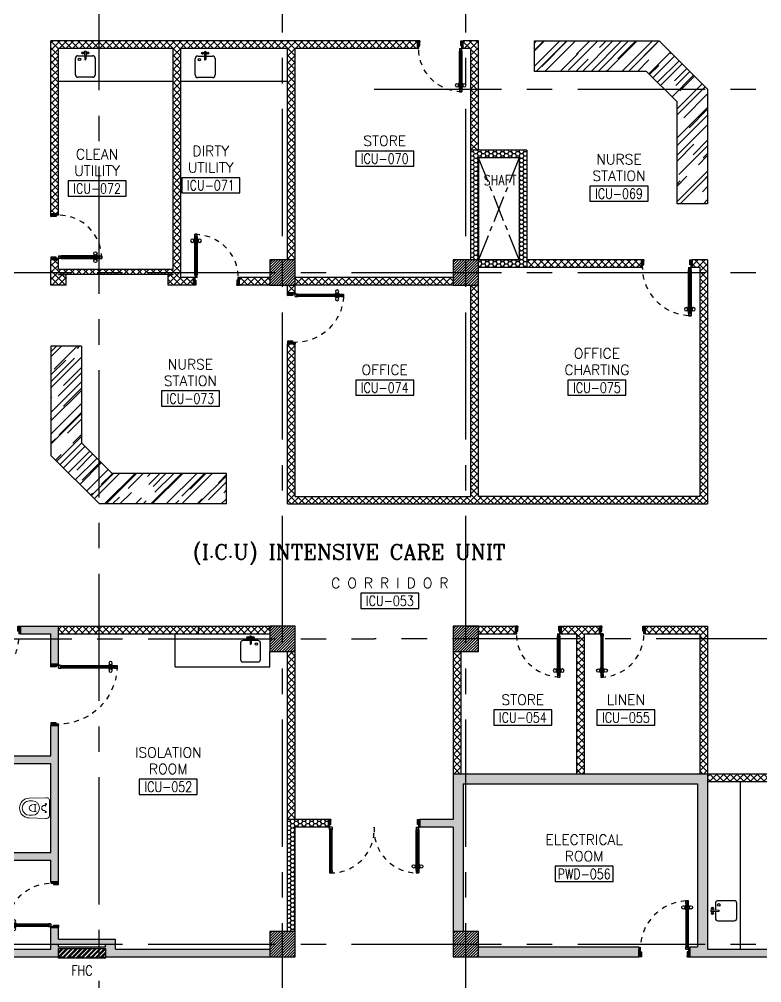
# Model space of a CAD drawing. Extents: x 276011.4 to 276105.3, y 57291.9 to 57371.4.
# Drawn here: x 276029.6 to 276044.19, y 57329.23 to 57348.16 of the extents above; entities that cross this region are included whole.
import ezdxf
from ezdxf.enums import TextEntityAlignment as Align

# ---------------------------------------------------------------- set-up
doc = ezdxf.new("R2010")
doc.units = 0
doc.header["$MEASUREMENT"] = 0
for name, pattern in [('CENTER2', [1.125, 0.75, -0.125, 0.125, -0.125]), ('CENTERX2', [4, 2.5, -0.5, 0.5, -0.5]), ('HIDDEN', [0.375, 0.25, -0.125]), ('HIDDEN2', [0.1875, 0.125, -0.0625])]:
    doc.linetypes.add(name, pattern=pattern)
doc.layers.get('0').update_dxf_attribs({"linetype": 'CONTINUOUS'})
for name, color, linetype in [('ALM', 2, 'CONTINUOUS'), ('AXES', 11, 'CENTERX2'), ('COL', 5, 'CONTINUOUS'), ('COUNTER', 7, 'CONTINUOUS'), ('DOOR', 7, 'CONTINUOUS'), ('FHC', 2, 'CONTINUOUS'), ('FIX', 3, 'CONTINUOUS'), ('HAT', 8, 'CONTINUOUS'), ('NON-MEDICAL', 5, 'CONTINUOUS'), ('RM-BOX', 4, 'CONTINUOUS'), ('RM-NAME', 2, 'CONTINUOUS'), ('RM-NO', 2, 'CONTINUOUS'), ('WALL', 2, 'CONTINUOUS'), ('WallType', 11, 'CONTINUOUS'), ('WallType2', 3, 'CONTINUOUS'), ('WIN', 3, 'CONTINUOUS')]:
    doc.layers.add(name, color=color, linetype=linetype)
doc.styles.add('ROMANC', font='romanc', dxfattribs={"height": 0.1})
doc.styles.add('ROMANS', font='ROMANS.shx', dxfattribs={"width": 0.6})
pattern_1 = [(0, (0, 0), (0.075, 0.04330127), [0.05, -0.1]), (120, (0, 0), (-0.074999999836, 0.043301270284), [0.05, -0.1]), (60, (0, 0), (1.64e-10, 0.086602540284), [-0.1, 0.05])]
pattern_2 = [(45, (0, 0), (-0.066291260736, 0.066291260736), []), (135, (0, 0), (-0.066291260736, -0.066291260736), [])]

# ---------------------------------------------------------------- blocks, each defined once
blk = doc.blocks.new('*X21')
at = {"color": 0}
for p, q in [((80579, 149522), (81047, 149990)), ((80579, 149575), (80994, 149990)), ((80579, 149628), (80941, 149990)), ((80579, 149681), (80888, 149990)), ((80579, 149734), (80835, 149990)), ((80579, 149787), (80782, 149990)), ((80579, 149840), (80729, 149990)), ((80579, 149893), (80676, 149990)), ((80579, 149946), (80623, 149990)), ((80600, 149490), (81079, 149969)), ((80653, 149490), (81079, 149916)), ((80706, 149490), (81079, 149863)), ((80759, 149490), (81079, 149810)), ((80812, 149490), (81079, 149757)), ((80865, 149490), (81079, 149704)), ((80918, 149490), (81079, 149651)), ((80971, 149490), (81079, 149598)), ((81024, 149490), (81079, 149545)), ((81077, 149490), (81079, 149492))]:
    blk.add_line(p, q, dxfattribs=at)
blk = doc.blocks.new('*X20')
at = {"color": 0}
for p, q in [((84179, 149516), (84653, 149990)), ((84179, 149569), (84600, 149990)), ((84179, 149622), (84547, 149990)), ((84179, 149675), (84494, 149990)), ((84179, 149728), (84441, 149990)), ((84179, 149781), (84388, 149990)), ((84179, 149834), (84335, 149990)), ((84179, 149887), (84282, 149990)), ((84179, 149940), (84229, 149990)), ((84206, 149490), (84679, 149963)), ((84259, 149490), (84679, 149910)), ((84312, 149490), (84679, 149857)), ((84365, 149490), (84679, 149804)), ((84418, 149490), (84679, 149751)), ((84471, 149490), (84679, 149698)), ((84524, 149490), (84679, 149645)), ((84577, 149490), (84679, 149592)), ((84630, 149490), (84679, 149539))]:
    blk.add_line(p, q, dxfattribs=at)
blk = doc.blocks.new('*X19')
at = {"color": 0}
for p, q in [((80579, 155515), (81054, 155990)), ((80579, 155568), (81001, 155990)), ((80579, 155621), (80948, 155990)), ((80579, 155674), (80895, 155990)), ((80579, 155727), (80842, 155990)), ((80579, 155780), (80789, 155990)), ((80579, 155833), (80736, 155990)), ((80579, 155886), (80683, 155990)), ((80579, 155939), (80630, 155990)), ((80607, 155490), (81079, 155962)), ((80660, 155490), (81079, 155909)), ((80713, 155490), (81079, 155856)), ((80766, 155490), (81079, 155803)), ((80819, 155490), (81079, 155750)), ((80872, 155490), (81079, 155697)), ((80925, 155490), (81079, 155644)), ((80978, 155490), (81079, 155591)), ((81031, 155490), (81079, 155538))]:
    blk.add_line(p, q, dxfattribs=at)
blk = doc.blocks.new('*X18')
at = {"color": 0}
for p, q in [((84179, 155509), (84660, 155990)), ((84179, 155562), (84607, 155990)), ((84179, 155615), (84554, 155990)), ((84179, 155668), (84501, 155990)), ((84179, 155721), (84448, 155990)), ((84179, 155774), (84395, 155990)), ((84179, 155827), (84342, 155990)), ((84179, 155880), (84289, 155990)), ((84179, 155933), (84236, 155990)), ((84179, 155986), (84183, 155990)), ((84213, 155490), (84679, 155956)), ((84266, 155490), (84679, 155903)), ((84319, 155490), (84679, 155850)), ((84372, 155490), (84679, 155796)), ((84426, 155490), (84679, 155743)), ((84479, 155490), (84679, 155690)), ((84532, 155490), (84679, 155637)), ((84585, 155490), (84679, 155584)), ((84638, 155490), (84679, 155531))]:
    blk.add_line(p, q, dxfattribs=at)
blk = doc.blocks.new('COL50')
at = {"layer": 'COL'}
blk.add_lwpolyline([(-250, 250), (-250, -250), (250, -250), (250, 250)], close=True, dxfattribs=at)
blk = doc.blocks.new('RM1')
at = {"layer": 'RM-BOX'}
blk.add_lwpolyline([(570, -200), (-570, -200), (-570, -500), (570, -500)], close=True, dxfattribs=at)
at = {"layer": 'RM-NAME', "style": 'ROMANS'}
for tag, p in [('ROOMNAME1', (0, 324)), ('ROOMNAME2', (0, 0))]:
    blk.add_attdef(tag, text='', height=200, dxfattribs=at).set_placement(p, align=Align.MIDDLE)
at = {"layer": 'RM-NO', "style": 'ROMANS', "width": 0.8}
blk.add_attdef('ROOMNO', text='', height=200, dxfattribs=at).set_placement((0, -350), align=Align.MIDDLE)
blk = doc.blocks.new('DOOR90')
at = {"layer": 'DOOR', "color": 0, "linetype": 'ByBlock'}
for p, q in [((-150, 0), (-150, -25)), ((-150, 0), (0, 0)), ((0, -50), (0, 0)), ((-1000, -25), (-1000, -75)), ((-1000, -75), (-1000, -25)), ((-950, -25), (-1000, -25)), ((-950, -75), (-1000, -75)), ((-970, -42), (-970, -58)), ((-950, -42), (-970, -42)), ((-950, -58), (-970, -58)), ((-950, -25), (-950, -42)), ((-950, -58), (-950, -75)), ((-918, -25), (-918, -18)), ((-828, -18), (-918, -18)), ((-918, -75), (-918, -82)), ((-828, -82), (-918, -82)), ((-905, -18), (-905, -9)), ((-905, -9), (-840, -9)), ((-905, -18), (-840, -18)), ((-905, -82), (-905, -91)), ((-905, -82), (-840, -82)), ((-905, -91), (-840, -91)), ((-840, -18), (-840, -9)), ((-840, -82), (-840, -91)), ((-828, -25), (-828, -18)), ((-828, -75), (-828, -82)), ((-200, -42), (-200, -25)), ((-200, -25), (-150, -25)), ((-180, -42), (-200, -42)), ((-200, -75), (-200, -58)), ((-200, -58), (-180, -58)), ((-150, -75), (-200, -75)), ((-180, -58), (-180, -42)), ((-150, -75), (-150, -25)), ((-150, -25), (-100, -25)), ((-100, -25), (-100, -50)), ((-100, -50), (0, -50)), ((-150, -900), (-150, -875)), ((-150, -875), (-100, -875)), ((0, -900), (-150, -900)), ((-150, -900), (0, -900)), ((-100, -850), (0, -850)), ((-100, -875), (-100, -850)), ((0, -850), (0, -900))]:
    blk.add_line(p, q, dxfattribs=at)
at = {"layer": 'DOOR', "color": 9, "linetype": 'ByBlock'}
for p, q in [((0, -50), (-114, 0)), ((0, -50), (-40, 0)), ((0, -50), (-100, -37)), ((0, -850), (-114, -900)), ((0, -850), (-100, -863)), ((0, -850), (-40, -900))]:
    blk.add_line(p, q, dxfattribs=at)
at = {"layer": 'DOOR', "linetype": 'ByBlock'}
for p, q in [((-200, -25), (-950, -25)), ((-200, -42), (-950, -42)), ((-200, -58), (-950, -58)), ((-950, -75), (-200, -75))]:
    blk.add_line(p, q, dxfattribs=at)
at = {"layer": 'DOOR', "color": 0, "linetype": 'ByBlock'}
for centre in [(-873, 24), (-873, -124)]:
    blk.add_circle(centre, 32.4, dxfattribs=at)
at = {"layer": 'DOOR', "color": 9, "linetype": 'ByBlock'}
for centre, radius, start, end in [((0, -50), 154, 161.1053, 166.2858), ((0, -50), 134, 158.1598, 169.28), ((0, -50), 94.4, 148.0182, 180), ((0, -50), 74.4, 137.7764, 180), ((0, -50), 114, 154.0838, 167.3774), ((0, -50), 54.4, 113.2074, 180), ((0, -50), 34.4, 90, 180), ((0, -50), 14.4, 90, 180), ((0, -850), 154, 193.7142, 198.8947), ((0, -850), 134, 190.72, 201.8402), ((0, -850), 94.4, 180, 211.9818), ((0, -850), 74.4, 180, 222.2236), ((0, -850), 54.4, 180, 246.7926), ((0, -850), 34.4, 180, 270), ((0, -850), 14.4, 180, 270)]:
    blk.add_arc(centre, radius, start, end, dxfattribs=at)
at = {"layer": 'DOOR', "linetype": 'HIDDEN', "ltscale": 0.5}
blk.add_arc((-150, -25), 850, 180, 270, dxfattribs=at)
blk = doc.blocks.new('A$C272A55A0')
at = {"layer": 'DOOR', "color": 0, "linetype": 'ByBlock'}
for p, q in [((0, 900), (0, 1050)), ((50, 1050), (0, 1050)), ((25, 950), (50, 950)), ((25, 900), (25, 950)), ((50, 950), (50, 1050)), ((1750, 950), (1750, 1050)), ((1750, 1050), (1800, 1050)), ((1775, 950), (1750, 950)), ((1775, 900), (1775, 950)), ((1800, 1050), (1800, 900)), ((0, 900), (25, 900)), ((75, 900), (25, 900)), ((25, 850), (25, 900)), ((42, 850), (25, 850)), ((58, 870), (42, 870)), ((42, 870), (42, 850)), ((58, 850), (58, 870)), ((75, 850), (58, 850)), ((75, 900), (75, 850)), ((1725, 900), (1775, 900)), ((1725, 900), (1725, 850)), ((1725, 850), (1742, 850)), ((1742, 870), (1758, 870)), ((1742, 850), (1742, 870)), ((1758, 870), (1758, 850)), ((1758, 850), (1775, 850)), ((1800, 900), (1775, 900)), ((1775, 850), (1775, 900)), ((25, 50), (42, 50)), ((25, 50), (25, 0)), ((25, 0), (75, 0)), ((75, 0), (25, 0)), ((42, 50), (42, 30)), ((42, 30), (58, 30)), ((58, 50), (75, 50)), ((58, 50), (58, 30)), ((75, 50), (75, 0)), ((1718, 160), (1709, 160)), ((1709, 95), (1709, 160)), ((1718, 95), (1709, 95)), ((1725, 173), (1718, 173)), ((1718, 173), (1718, 83)), ((1718, 95), (1718, 160)), ((1725, 83), (1718, 83)), ((1742, 50), (1725, 50)), ((1725, 50), (1725, 0)), ((1775, 0), (1725, 0)), ((1725, 0), (1775, 0)), ((1742, 50), (1742, 30)), ((1758, 30), (1742, 30)), ((1775, 50), (1758, 50)), ((1758, 50), (1758, 30)), ((1775, 173), (1782, 173)), ((1775, 83), (1782, 83)), ((1775, 50), (1775, 0)), ((1782, 173), (1782, 83)), ((1782, 160), (1791, 160)), ((1782, 95), (1782, 160)), ((1782, 95), (1791, 95)), ((1791, 95), (1791, 160))]:
    blk.add_line(p, q, dxfattribs=at)
at = {"layer": 'DOOR', "color": 9, "linetype": 'ByBlock'}
for p, q in [((50, 1050), (0, 1010)), ((50, 1050), (0, 937)), ((50, 1050), (37, 950)), ((1750, 1050), (1800, 1010)), ((1750, 1050), (1800, 937)), ((1750, 1050), (1763, 950))]:
    blk.add_line(p, q, dxfattribs=at)
at = {"layer": 'DOOR', "linetype": 'ByBlock'}
for p, q in [((25, 850), (25, 50)), ((42, 850), (42, 50)), ((58, 850), (58, 50)), ((75, 50), (75, 850)), ((1725, 50), (1725, 850)), ((1742, 850), (1742, 50)), ((1758, 850), (1758, 50)), ((1775, 850), (1775, 50))]:
    blk.add_line(p, q, dxfattribs=at)
at = {"layer": 'DOOR', "color": 0, "linetype": 'ByBlock'}
for centre in [(1676, 128), (1824, 128)]:
    blk.add_circle(centre, 32.4, dxfattribs=at)
at = {"layer": 'DOOR', "color": 9, "linetype": 'ByBlock'}
for centre, radius, start, end in [((50, 1050), 54.4, 203.2074, 270), ((50, 1050), 74.4, 227.7764, 270), ((50, 1050), 94.4, 238.0182, 270), ((50, 1050), 114, 244.0838, 257.3774), ((50, 1050), 34.4, 180, 270), ((50, 1050), 14.4, 180, 270), ((1750, 1050), 14.4, 270, 0), ((1750, 1050), 34.4, 270, 0), ((1750, 1050), 54.4, 270, 336.7926), ((1750, 1050), 74.4, 270, 312.2236), ((1750, 1050), 94.4, 270, 301.9818), ((1750, 1050), 114, 282.6226, 295.9162), ((50, 1050), 134, 248.1598, 259.28), ((50, 1050), 154, 251.1053, 256.2858), ((1750, 1050), 134, 280.72, 291.8402), ((1750, 1050), 154, 283.7142, 288.8947)]:
    blk.add_arc(centre, radius, start, end, dxfattribs=at)
at = {"layer": 'DOOR', "linetype": 'HIDDEN', "ltscale": 0.5}
for centre, start, end in [((50, 851), 268.3174, 3.2965), ((1750, 851), 176.7035, 271.6826)]:
    blk.add_arc(centre, 851, start, end, dxfattribs=at)
at = {"layer": 'WALL', "linetype": 'ByBlock'}
blk.add_line((1800, 900), (1800, 1050), dxfattribs=at)
blk = doc.blocks.new('*X83')
at = {"color": 0}
for p, q in [((80579, 155515), (81054, 155990)), ((80579, 155568), (81001, 155990)), ((80579, 155621), (80948, 155990)), ((80579, 155674), (80895, 155990)), ((80579, 155727), (80842, 155990)), ((80579, 155780), (80789, 155990)), ((80579, 155833), (80736, 155990)), ((80579, 155886), (80683, 155990)), ((80579, 155939), (80630, 155990)), ((80607, 155490), (81079, 155962)), ((80660, 155490), (81079, 155909)), ((80713, 155490), (81079, 155856)), ((80766, 155490), (81079, 155803)), ((80819, 155490), (81079, 155750)), ((80872, 155490), (81079, 155697)), ((80925, 155490), (81079, 155644)), ((80978, 155490), (81079, 155591)), ((81031, 155490), (81079, 155538))]:
    blk.add_line(p, q, dxfattribs=at)
blk = doc.blocks.new('A$C3A782592')
at = {"layer": 'COUNTER', "linetype": 'ByBlock'}
for p, q in [((0, 3100), (0, 951)), ((600, 3100), (0, 3100)), ((600, 3100), (600, 1200)), ((1200, 600), (600, 1200)), ((951, 0), (0, 951)), ((3450, 600), (1200, 600)), ((3450, 0), (3450, 600)), ((3450, 0), (951, 0))]:
    blk.add_line(p, q, dxfattribs=at)
blk = doc.blocks.new('DOOR100')
at = {"layer": 'DOOR', "color": 0, "linetype": 'ByBlock'}
for p, q in [((-82, 1205), (-91, 1205)), ((-91, 1205), (-91, 1140)), ((-82, 1140), (-91, 1140)), ((-75, 1218), (-82, 1218)), ((-82, 1128), (-82, 1218)), ((-82, 1205), (-82, 1140)), ((-25, 1300), (-75, 1300)), ((-75, 1300), (-25, 1300)), ((-75, 1250), (-75, 1300)), ((-58, 1250), (-75, 1250)), ((-42, 1270), (-58, 1270)), ((-58, 1250), (-58, 1270)), ((-42, 1250), (-42, 1270)), ((-25, 1250), (-42, 1250)), ((-25, 1250), (-25, 1300)), ((-25, 1218), (-18, 1218)), ((-18, 1128), (-18, 1218)), ((-18, 1205), (-9, 1205)), ((-18, 1205), (-18, 1140)), ((-18, 1140), (-9, 1140)), ((-9, 1205), (-9, 1140)), ((-75, 1128), (-82, 1128)), ((-25, 1128), (-18, 1128)), ((-75, 200), (-58, 200)), ((-75, 150), (-75, 200)), ((-58, 200), (-58, 180)), ((-42, 200), (-25, 200)), ((-42, 180), (-42, 200)), ((-25, 200), (-25, 150)), ((-1200, 0), (-1200, 150)), ((-1200, 150), (-1175, 150)), ((-1200, 150), (-1200, 0)), ((-1150, 0), (-1200, 0)), ((-1175, 150), (-1175, 100)), ((-1175, 100), (-1150, 100)), ((-1150, 100), (-1150, 0)), ((-75, 150), (-25, 150)), ((-58, 180), (-42, 180)), ((-50, 100), (-50, 0)), ((-25, 100), (-50, 100)), ((-50, 0), (0, 0)), ((0, 150), (-25, 150)), ((-25, 150), (-25, 100)), ((0, 150), (0, 0))]:
    blk.add_line(p, q, dxfattribs=at)
at = {"layer": 'DOOR', "linetype": 'ByBlock'}
for p, q in [((-75, 1250), (-75, 200)), ((-58, 200), (-58, 1250)), ((-42, 200), (-42, 1250)), ((-25, 200), (-25, 1250)), ((0, 0), (0, 150))]:
    blk.add_line(p, q, dxfattribs=at)
at = {"layer": 'DOOR', "color": 9, "linetype": 'ByBlock'}
for p, q in [((-1150, 0), (-1200, 114)), ((-1150, 0), (-1200, 40)), ((-1150, 0), (-1163, 100)), ((-50, 0), (0, 114)), ((-50, 0), (-37, 100)), ((-50, 0), (0, 40))]:
    blk.add_line(p, q, dxfattribs=at)
at = {"layer": 'DOOR', "color": 0, "linetype": 'ByBlock'}
for centre in [(-124, 1173), (24, 1173)]:
    blk.add_circle(centre, 32.4, dxfattribs=at)
at = {"layer": 'DOOR', "linetype": 'HIDDEN', "ltscale": 0.5}
blk.add_arc((-25, 150), 1150, 90, 180.0001, dxfattribs=at)
at = {"layer": 'DOOR', "color": 9, "linetype": 'ByBlock'}
for centre, radius, start, end in [((-1150, 0), 154, 103.7142, 108.8947), ((-1150, 0), 134, 100.72, 111.8402), ((-1150, 0), 94.4, 90, 121.9818), ((-1150, 0), 74.4, 90, 132.2236), ((-1150, 0), 54.4, 90, 156.7926), ((-1150, 0), 34.4, 90, 180), ((-1150, 0), 14.4, 90, 180), ((-50, 0), 94.4, 58.0182, 90), ((-50, 0), 74.4, 47.7764, 90), ((-50, 0), 54.4, 23.2074, 90), ((-50, 0), 34.4, 0, 90), ((-50, 0), 14.4, 0, 90), ((-50, 0), 134, 68.1598, 79.28), ((-50, 0), 114, 64.0838, 77.3774), ((-50, 0), 154, 71.1053, 76.2858)]:
    blk.add_arc(centre, radius, start, end, dxfattribs=at)
blk = doc.blocks.new('DOOR-10')
at = {"layer": 'DOOR', "color": 0, "linetype": 'ByBlock'}
for p, q in [((-83, 1005), (-92, 1005)), ((-92, 1005), (-92, 940)), ((-76, 1018), (-83, 1018)), ((-83, 928), (-83, 1018)), ((-83, 1005), (-83, 940)), ((-26, 1100), (-76, 1100)), ((-76, 1100), (-26, 1100)), ((-76, 1050), (-76, 1100)), ((-59, 1050), (-76, 1050)), ((-43, 1070), (-59, 1070)), ((-59, 1050), (-59, 1070)), ((-43, 1050), (-43, 1070)), ((-26, 1050), (-43, 1050)), ((-26, 1050), (-26, 1100)), ((-26, 1018), (-18, 1018)), ((-18, 928), (-18, 1018)), ((-18, 1005), (-9, 1005)), ((-18, 1005), (-18, 940)), ((-9, 1005), (-9, 940)), ((-83, 940), (-92, 940)), ((-76, 928), (-83, 928)), ((-26, 928), (-18, 928)), ((-18, 940), (-9, 940)), ((-76, 200), (-59, 200)), ((-76, 150), (-76, 200)), ((-59, 200), (-59, 180)), ((-43, 200), (-26, 200)), ((-43, 180), (-43, 200)), ((-26, 200), (-26, 150)), ((-1001, 0), (-1001, 150)), ((-1001, 150), (-976, 150)), ((-1001, 150), (-1001, 0)), ((-951, 0), (-1001, 0)), ((-976, 150), (-976, 100)), ((-976, 100), (-951, 100)), ((-951, 100), (-951, 0)), ((-76, 150), (-26, 150)), ((-59, 180), (-43, 180)), ((-51, 100), (-51, 0)), ((-26, 100), (-51, 100)), ((-51, 0), (-1, 0)), ((-1, 150), (-26, 150)), ((-26, 150), (-26, 100))]:
    blk.add_line(p, q, dxfattribs=at)
at = {"layer": 'DOOR', "linetype": 'ByBlock'}
for p, q in [((-76, 1050), (-76, 200)), ((-59, 200), (-59, 1050)), ((-43, 200), (-43, 1050)), ((-26, 200), (-26, 1050))]:
    blk.add_line(p, q, dxfattribs=at)
at = {"layer": 'DOOR', "color": 9, "linetype": 'ByBlock'}
for p, q in [((-951, 0), (-1001, 114)), ((-951, 0), (-1001, 40)), ((-951, 0), (-964, 100)), ((-51, 0), (-1, 114)), ((-51, 0), (-37, 100)), ((-51, 0), (-1, 40)), ((-1, 0), (-1, 150))]:
    blk.add_line(p, q, dxfattribs=at)
at = {"layer": 'DOOR', "color": 0, "linetype": 'ByBlock'}
for centre in [(-124, 973), (23, 973)]:
    blk.add_circle(centre, 32.4, dxfattribs=at)
at = {"layer": 'DOOR', "linetype": 'HIDDEN', "ltscale": 0.5}
blk.add_arc((-23, 149), 952, 93.1482, 179.9482, dxfattribs=at)
at = {"layer": 'DOOR', "color": 9, "linetype": 'ByBlock'}
for centre, radius, start, end in [((-951, 0), 154, 103.7142, 108.8947), ((-951, 0), 134, 100.72, 111.8402), ((-951, 0), 94.4, 90, 121.9818), ((-951, 0), 74.4, 90, 132.2236), ((-951, 0), 54.4, 90, 156.7926), ((-951, 0), 34.4, 90, 180), ((-951, 0), 14.4, 90, 180), ((-51, 0), 94.4, 58.0182, 90), ((-51, 0), 74.4, 47.7764, 90), ((-51, 0), 54.4, 23.2074, 90), ((-51, 0), 34.4, 0, 90), ((-51, 0), 14.4, 0, 90), ((-51, 0), 134, 68.1598, 79.28), ((-51, 0), 114, 64.0838, 77.3774), ((-51, 0), 154, 71.1053, 76.2858)]:
    blk.add_arc(centre, radius, start, end, dxfattribs=at)
blk = doc.blocks.new('WC1')
at = {"layer": 'FIX', "lineweight": 20}
for p, q in [((-210, 204), (-538, 194)), ((-727, 5), (-727, -5)), ((-674, 5), (-674, -5)), ((-534, 24), (-540, 0)), ((-540, 0), (-534, -24)), ((-475, 141), (-538, 141)), ((-395, 76), (-490, 60)), ((-339, 5), (-339, -5)), ((-538, -141), (-475, -141)), ((-490, -60), (-395, -76)), ((-538, -194), (-210, -204))]:
    blk.add_line(p, q, dxfattribs=at)
at = {"layer": 'FIX', "linetype": 'Continuous', "lineweight": 20}
blk.add_line((-420, -47), (-420, 45), dxfattribs=at)
at = {"layer": 'FIX', "lineweight": 20}
blk.add_lwpolyline([(-213, -204), (-210, -204, 0.414214), (-137, -131), (-137, 0), (-137, 131, 0.414214), (-210, 204)], format="xyb", dxfattribs=at)
at = {"layer": 'FIX', "linetype": 'HIDDEN2', "lineweight": 20, "ltscale": 0.3}
blk.add_circle((-245, 0), 49.8, dxfattribs=at)
at = {"layer": 'FIX', "linetype": 'HIDDEN', "lineweight": 20, "ltscale": 0.05}
for centre in [(-213, 78), (-213, -77)]:
    blk.add_circle(centre, 11.6, dxfattribs=at)
at = {"layer": 'FIX', "lineweight": 20}
for centre, radius, start, end in [((-538, 5), 189, 90, 180), ((-538, 5), 136, 90, 180), ((-473, -7), 68.2, 128.9242, 152.8468), ((-464, -18), 82, 108.496, 128.9242), ((-475, 5), 136, 360, 90), ((-538, -5), 189, 180, 270), ((-538, -5), 136, 180, 270), ((-473, 7), 68.2, 207.1532, 231.0758), ((-464, 18), 82, 231.0758, 251.504), ((-475, -5), 136, 270, 0)]:
    blk.add_arc(centre, radius, start, end, dxfattribs=at)
at = {"layer": 'FIX', "linetype": 'Continuous', "lineweight": 20}
for centre, start, end in [((-443, 46), 357.6662, 91.6121), ((-442, -46), 268.3879, 2.3338)]:
    blk.add_arc(centre, 22.3, start, end, dxfattribs=at)

msp = doc.modelspace()

# ---------------------------------------------------------------- hatches: boundary and pattern name
at = {"layer": 'COUNTER', "linetype": 'ByBlock'}
h = msp.add_hatch(dxfattribs=at)
h.set_pattern_fill('AR-RROOF', color=11, scale=0.32, angle=45, style=0)
h.paths.add_polyline_path([(276042.1755, 57347.7329), (276039.7255, 57347.7329), (276039.7255, 57347.1329), (276041.9255, 57347.1329), (276042.2755, 57346.7829), (276043.1255, 57346.7829)])
h.paths.add_polyline_path([(276043.1255, 57346.7829), (276042.2755, 57346.7829), (276042.5255, 57346.5329), (276042.5255, 57344.5329), (276043.1255, 57344.5329)])
h = msp.add_hatch(dxfattribs=at)
h.set_pattern_fill('AR-RROOF', color=11, scale=0.32, angle=45, style=0)
h.set_pattern_definition([(45, (275953.94628, 57180.2632), (0.271529, 0.72407734), [4.8, -0.64, 1.6, -0.32]), (45, (275954.1341, 57180.67727), (-0.5272188, 0.0746705), [0.96, -0.1056, 1.92, -0.24]), (45, (275953.86708, 57180.56866), (1.025022, 1.32822938), [2.56, -0.448, 1.28, -0.32])])
h.paths.add_polyline_path([(276030.8255, 57341.7329), (276030.2255, 57341.7329), (276030.2255, 57339.5844), (276030.302, 57339.5079), (276031.1505, 57339.5079), (276030.8255, 57339.8329)])
h.paths.add_polyline_path([(276031.1755, 57338.6344), (276031.1755, 57339.4829), (276031.1505, 57339.5079), (276030.302, 57339.5079)])
h.paths.add_polyline_path([(276033.6755, 57338.6329), (276033.6755, 57339.2329), (276031.4255, 57339.2329), (276031.1755, 57339.4829), (276031.1755, 57338.6344), (276031.177, 57338.6329)])
at = {"layer": 'FHC', "linetype": 'ByBlock', "ltscale": 0.3}
h = msp.add_hatch(dxfattribs=at)
h.set_pattern_fill('ANSI32', color=11, scale=0.175, style=0)
h.set_pattern_definition([(45, (275798.179317, 57298.65692), (-0.046403883, 0.046403883), []), (45, (275798.21025, 57298.65692), (-0.046403883, 0.046403883), [])])
h.paths.add_polyline_path([(276031.2955, 57329.7079), (276031.2955, 57329.8979), (276030.3755, 57329.8979), (276030.3755, 57329.7079)])
h.paths.add_polyline_path([(276030.1629, 57329.2868), (276030.1629, 57329.7076), (276030.4254, 57329.7076), (276030.4254, 57329.2868)], flags=9)
at = {"layer": 'WallType', "linetype": 'ByBlock', "ltscale": 0.3}
h = msp.add_hatch(dxfattribs=at)
h.set_pattern_fill('ANSI37', color=256, scale=0.75, style=0)
h.set_pattern_definition(pattern_2)
h.paths.add_polyline_path([(276033.0255, 57343.0829), (276032.7755, 57343.0829), (276032.7755, 57343.1829), (276031.1755, 57343.1829), (276031.1755, 57343.1429), (276032.6255, 57343.1429), (276032.6255, 57343.1329), (276032.5255, 57343.1329), (276032.5255, 57342.9329), (276033.0255, 57342.9329)])
h.paths.add_polyline_path([(276032.7755, 57347.5829), (276034.7755, 57347.5829), (276034.7755, 57347.7329), (276031.1755, 57347.7329), (276031.1755, 57347.5829), (276032.6255, 57347.5829), (276032.6255, 57343.2429), (276031.1755, 57343.2429), (276031.1755, 57343.1829), (276032.7755, 57343.1829)])
h.paths.add_polyline_path([(276030.5255, 57343.1329), (276030.3755, 57343.1329), (276030.3755, 57343.1429), (276031.1755, 57343.1429), (276031.1755, 57343.1829), (276030.2255, 57343.1829), (276030.2255, 57342.9329), (276030.5255, 57342.9329)])
h.paths.add_polyline_path([(276030.3755, 57343.4329), (276030.2255, 57343.4329), (276030.2255, 57343.1829), (276031.1755, 57343.1829), (276031.1755, 57343.2429), (276030.3755, 57343.2429)])
h.paths.add_polyline_path([(276030.3755, 57347.5829), (276031.1755, 57347.5829), (276031.1755, 57347.7329), (276030.2255, 57347.7329), (276030.2255, 57344.3329), (276030.3755, 57344.3329)])
h.paths.add_polyline_path([(276037.4255, 57347.7329), (276034.7755, 57347.7329), (276034.7755, 57347.5829), (276034.8755, 57347.5829), (276034.8755, 57343.4329), (276035.0255, 57343.4329), (276035.0255, 57347.5829), (276037.4255, 57347.5829)])
h.paths.add_polyline_path([(276038.6255, 57347.7329), (276038.3755, 57347.7329), (276038.3755, 57347.5829), (276038.4755, 57347.5829), (276038.4755, 57346.7829), (276038.6255, 57346.7829)])
h.paths.add_polyline_path([(276038.6255, 57346.7829), (276038.4755, 57346.7829), (276038.4755, 57345.5829), (276038.6255, 57345.5829)])
h.paths.add_polyline_path([(276038.3755, 57347.7329), (276038.3255, 57347.7329), (276038.3255, 57347.5829), (276038.3755, 57347.5829)])
h = msp.add_hatch(dxfattribs=at)
h.set_pattern_fill('ANSI37', color=256, scale=0.75, style=0)
h.set_pattern_definition(pattern_2)
h.paths.add_polyline_path([(276038.3755, 57338.7829), (276035.0255, 57338.7829), (276035.0255, 57341.7829), (276034.8755, 57341.7829), (276034.8755, 57338.6329), (276038.3755, 57338.6329)])
h.paths.add_polyline_path([(276043.1255, 57343.1829), (276042.9755, 57343.1829), (276042.9755, 57338.7829), (276038.6255, 57338.7829), (276038.6255, 57342.9329), (276038.4755, 57342.9329), (276038.4755, 57338.7829), (276038.3755, 57338.7829), (276038.3755, 57338.6329), (276043.1255, 57338.6329)])
h.paths.add_polyline_path([(276043.1255, 57343.4329), (276042.8255, 57343.4329), (276042.8255, 57343.2829), (276042.9755, 57343.2829), (276042.9755, 57343.1829), (276043.1255, 57343.1829)])
h.paths.add_polyline_path([(276041.8255, 57343.4329), (276039.5755, 57343.4329), (276039.5755, 57343.2829), (276041.8255, 57343.2829)])
h.paths.add_polyline_path([(276038.1255, 57343.0829), (276035.0255, 57343.0829), (276035.0255, 57342.9329), (276038.1255, 57342.9329)])
h.paths.add_polyline_path([(276035.0255, 57342.9329), (276034.8755, 57342.9329), (276034.8755, 57342.7829), (276035.0255, 57342.7829)])
h.paths.add_polyline_path([(276034.5255, 57343.0829), (276033.9255, 57343.0829), (276033.9255, 57342.9329), (276034.5255, 57342.9329)])
h = msp.add_hatch(dxfattribs=at)
h.set_pattern_fill('ANSI37', color=256, scale=0.75, style=0)
h.set_pattern_definition(pattern_2)
h.paths.add_polyline_path([(276033.1255, 57336.2329), (276031.1755, 57336.2329), (276031.1755, 57336.0829), (276033.1255, 57336.0829)])
h.paths.add_polyline_path([(276031.1755, 57336.2329), (276030.3755, 57336.2329), (276030.3755, 57336.0829), (276031.1755, 57336.0829)])
h.paths.add_polyline_path([(276035.0255, 57335.7329), (276034.8755, 57335.7329), (276034.8755, 57332.4329), (276035.0255, 57332.4329)])
h = msp.add_hatch(dxfattribs=at)
h.set_pattern_fill('ANSI37', color=256, scale=0.75, style=0)
h.set_pattern_definition(pattern_2)
h.paths.add_polyline_path([(276034.5255, 57336.2329), (276033.1255, 57336.2329), (276033.1255, 57336.0829), (276034.5255, 57336.0829)])
h = msp.add_hatch(dxfattribs=at)
h.set_pattern_fill('ANSI37', color=256, scale=0.75, style=0)
h.set_pattern_definition(pattern_2)
h.paths.add_polyline_path([(276040.7005, 57335.9829), (276040.5505, 57335.9829), (276040.5505, 57333.3329), (276040.7005, 57333.3329)])
h.paths.add_polyline_path([(276041.0005, 57336.2329), (276040.2505, 57336.2329), (276040.2505, 57336.0829), (276040.5505, 57336.0829), (276040.5505, 57335.9829), (276040.7005, 57335.9829), (276040.7005, 57336.0829), (276041.0005, 57336.0829)])
h.paths.add_polyline_path([(276043.1255, 57336.2329), (276041.9005, 57336.2329), (276041.9005, 57336.0829), (276042.9755, 57336.0829), (276042.9755, 57335.9829), (276043.1255, 57335.9829)])
h.paths.add_polyline_path([(276043.1255, 57335.9829), (276042.9755, 57335.9829), (276042.9755, 57333.3329), (276043.1255, 57333.3329)])
h.paths.add_polyline_path([(276038.2755, 57335.7329), (276038.1255, 57335.7329), (276038.1255, 57333.3329), (276038.2755, 57333.3329)])
h.paths.add_polyline_path([(276039.3505, 57336.2329), (276038.6255, 57336.2329), (276038.6255, 57336.0829), (276039.3505, 57336.0829)])
h = msp.add_hatch(dxfattribs=at)
h.set_pattern_fill('ANSI37', color=256, scale=0.75, style=0)
h.set_pattern_definition(pattern_2)
h.paths.add_polyline_path([(276047.0255, 57333.1829), (276047.1755, 57333.1829), (276047.1755, 57333.3329), (276046.5788, 57333.3329), (276046.5788, 57333.1829), (276046.8755, 57333.1829), (276046.8755, 57329.9829), (276047.0255, 57329.9829)])
h.paths.add_polyline_path([(276045.5755, 57333.3329), (276043.1255, 57333.3329), (276043.1255, 57333.1829), (276045.5755, 57333.1829)])
h.paths.add_polyline_path([(276052.5755, 57333.3329), (276048.7255, 57333.3329), (276048.7255, 57334.6829), (276048.5755, 57334.6829), (276048.5755, 57333.3329), (276048.1755, 57333.3329), (276048.1755, 57333.1829), (276052.5755, 57333.1829)])
at = {"layer": 'WallType2', "linetype": 'ByBlock', "ltscale": 0.3}
h = msp.add_hatch(dxfattribs=at)
h.set_pattern_fill('HONEY', color=256, scale=0.4, style=0)
h.set_pattern_definition(pattern_1)
h.paths.add_polyline_path([(276039.5755, 57345.5829), (276038.4755, 57345.5829), (276038.4755, 57343.4329), (276038.6255, 57343.4329), (276038.6255, 57345.4329), (276039.4255, 57345.4329), (276039.4255, 57343.4329), (276038.6255, 57343.4329), (276038.6255, 57343.2829), (276039.5755, 57343.2829)])
h = msp.add_hatch(dxfattribs=at)
h.set_pattern_fill('HONEY', color=256, scale=0.4, style=0)
h.set_pattern_definition(pattern_1)
h.paths.add_polyline_path([(276030.3755, 57334.2829), (276030.2255, 57334.2829), (276030.2255, 57333.6829), (276027.8255, 57333.6829), (276027.8255, 57335.7329), (276027.6755, 57335.7329), (276027.6755, 57333.1079), (276027.8255, 57333.1079), (276027.8255, 57333.5329), (276030.2255, 57333.5329), (276030.2255, 57331.7829), (276027.8255, 57331.7829), (276027.8255, 57332.2079), (276027.6755, 57332.2079), (276027.6755, 57330.2329), (276027.8255, 57330.2329), (276027.8255, 57331.6329), (276030.2255, 57331.6329), (276030.2255, 57331.2079), (276030.3755, 57331.2079)])
h.paths.add_polyline_path([(276030.3755, 57335.9829), (276030.2255, 57335.9829), (276030.2255, 57335.4829), (276030.3755, 57335.4829)])
h.paths.add_polyline_path([(276030.3755, 57336.2329), (276029.6255, 57336.2329), (276029.6255, 57336.0829), (276030.2255, 57336.0829), (276030.2255, 57335.9829), (276030.3755, 57335.9829)])
h.paths.add_polyline_path([(276028.4255, 57336.2329), (276027.8255, 57336.2329), (276027.8255, 57336.0829), (276028.4255, 57336.0829)])
h.paths.add_polyline_path([(276030.3755, 57329.8979), (276031.1755, 57329.8979), (276031.1755, 57329.9329), (276030.3755, 57329.9329), (276030.3755, 57329.9829), (276030.2255, 57329.9829), (276030.2255, 57329.8829), (276027.8255, 57329.8829), (276027.8255, 57329.7329), (276030.3755, 57329.7329)])
h.paths.add_polyline_path([(276030.3755, 57330.3079), (276030.2255, 57330.3079), (276030.2255, 57329.9829), (276031.1755, 57329.9829), (276031.1755, 57330.0829), (276030.3755, 57330.0829)])
h.paths.add_polyline_path([(276031.4955, 57330.0829), (276031.1755, 57330.0829), (276031.1755, 57329.9829), (276031.2955, 57329.9829), (276031.4955, 57329.9829)])
h.paths.add_polyline_path([(276034.5255, 57329.8829), (276031.4955, 57329.8829), (276031.4955, 57329.9829), (276031.2955, 57329.9829), (276031.2955, 57329.9329), (276031.1755, 57329.9329), (276031.1755, 57329.8979), (276031.2955, 57329.8979), (276031.2955, 57329.7329), (276034.5255, 57329.7329)])
h = msp.add_hatch(dxfattribs=at)
h.set_pattern_fill('HONEY', color=256, scale=0.4, style=0)
h.set_pattern_definition(pattern_1)
h.paths.add_polyline_path([(276038.3255, 57333.1329), (276038.3755, 57333.1329), (276038.3755, 57333.3329), (276038.1255, 57333.3329), (276038.1255, 57332.4329), (276037.4755, 57332.4329), (276037.4755, 57332.2829), (276038.1255, 57332.2829), (276038.1255, 57330.2329), (276038.3255, 57330.2329)])
h.paths.add_polyline_path([(276043.1255, 57333.3329), (276040.5505, 57333.3329), (276038.3755, 57333.3329), (276038.3755, 57333.1329), (276042.9255, 57333.1329), (276042.9255, 57329.9829), (276043.1255, 57329.9829)])
h.paths.add_polyline_path([(276045.3255, 57329.8829), (276043.1255, 57329.8829), (276043.1255, 57329.9829), (276042.9255, 57329.9829), (276042.9255, 57329.9329), (276042.7755, 57329.9329), (276042.7755, 57329.7329), (276045.3255, 57329.7329)])
h.paths.add_polyline_path([(276041.7755, 57329.9329), (276038.6255, 57329.9329), (276038.6255, 57329.7329), (276041.7755, 57329.7329)])
h = msp.add_hatch(dxfattribs=at)
h.set_pattern_fill('HONEY', color=256, scale=0.4, style=0)
h.set_pattern_definition(pattern_1)
h.paths.add_polyline_path([(276035.6755, 57332.4329), (276034.8755, 57332.4329), (276034.8755, 57330.2329), (276035.0255, 57330.2329), (276035.0255, 57332.2829), (276035.6755, 57332.2829)])

# ---------------------------------------------------------------- linework, layer by layer
at = {"layer": 'ALM', "linetype": 'ByBlock'}
msp.add_line((276034.5255, 57329.7329), (276034.7755, 57329.7329), dxfattribs=at)
msp.add_line((276034.5255, 57329.7329), (276034.7755, 57329.7329), dxfattribs=at)
at = {"layer": 'AXES'}
for p, q in [((276034.7755, 57291.8986), (276034.7755, 57370.7113)), ((276034.7755, 57291.8986), (276034.7755, 57370.7113)), ((276038.3755, 57291.8986), (276038.3755, 57370.7113)), ((276038.3755, 57291.8986), (276038.3755, 57370.7113)), ((276031.1755, 57298.7629), (276031.1755, 57357.5829)), ((276036.5755, 57346.7829), (276052.7922, 57346.7829)), ((276012.1331, 57343.1829), (276036.5755, 57343.1829)), ((276036.5755, 57343.1829), (276052.7955, 57343.1829)), ((276012.1331, 57335.9829), (276036.5755, 57335.9829)), ((276104.6155, 57335.9829), (276036.5755, 57335.9829)), ((276012.1331, 57329.9829), (276036.5755, 57329.9829)), ((276036.5755, 57329.9829), (276052.7755, 57329.9829))]:
    msp.add_line(p, q, dxfattribs=at)
at = {"layer": 'COUNTER', "linetype": 'ByBlock'}
msp.add_lwpolyline([(276042.5255, 57344.5329), (276042.5255, 57346.5329), (276041.9255, 57347.1329), (276039.7255, 57347.1329), (276039.7255, 57347.7329), (276042.1755, 57347.7329), (276043.1255, 57346.7829), (276043.1255, 57344.5329)], close=True, dxfattribs=at)
at = {"layer": 'FHC', "linetype": 'ByBlock', "ltscale": 0.3}
msp.add_lwpolyline([(276030.3755, 57329.8979), (276031.2955, 57329.8979), (276031.2955, 57329.7079), (276030.3755, 57329.7079)], close=True, dxfattribs=at)
at = {"layer": 'NON-MEDICAL'}
for p, q in [((276030.7549, 57347.4402), (276030.8914, 57347.4402)), ((276030.8854, 57347.5284), (276030.9174, 57347.5284)), ((276030.8854, 57347.5284), (276030.8914, 57347.3732)), ((276030.9174, 57347.5284), (276030.9114, 57347.3732)), ((276030.9114, 57347.4402), (276031.0478, 57347.4402)), ((276033.1092, 57347.4338), (276033.2457, 57347.4338)), ((276033.2397, 57347.522), (276033.2457, 57347.3667)), ((276033.2397, 57347.522), (276033.2717, 57347.522)), ((276033.2717, 57347.522), (276033.2657, 57347.3667)), ((276033.2657, 57347.4338), (276033.4021, 57347.4338)), ((276030.7051, 57347.0693), (276030.7051, 57347.3903)), ((276031.0977, 57347.3903), (276031.0977, 57347.0693)), ((276033.0594, 57347.0628), (276033.0594, 57347.3839)), ((276033.452, 57347.3839), (276033.452, 57347.0628)), ((276032.6255, 57346.9329), (276030.3755, 57346.9329)), ((276031.0478, 57347.0194), (276030.7549, 57347.0194)), ((276034.8755, 57346.9329), (276032.7755, 57346.9329)), ((276033.4021, 57347.013), (276033.1092, 57347.013)), ((276032.6691, 57335.4329), (276032.6691, 57336.0829)), ((276033.9501, 57335.9006), (276033.9501, 57335.5796)), ((276034.1365, 57335.9505), (276034, 57335.9505)), ((276034.1625, 57336.0387), (276034.1304, 57336.0387)), ((276034.1304, 57336.0387), (276034.1365, 57335.8834)), ((276034.1625, 57336.0387), (276034.1564, 57335.8834)), ((276034.2929, 57335.9505), (276034.1564, 57335.9505)), ((276034.3428, 57335.5796), (276034.3428, 57335.9006)), ((276034.523, 57335.4329), (276034.523, 57335.7329)), ((276034, 57335.5297), (276034.2929, 57335.5297)), ((276032.6691, 57335.4329), (276034.523, 57335.4329)), ((276043.7659, 57333.1829), (276043.7659, 57329.8829)), ((276043.2786, 57330.786), (276043.2786, 57330.6495)), ((276043.6495, 57330.8359), (276043.3284, 57330.8359)), ((276043.6994, 57330.4931), (276043.6994, 57330.786)), ((276043.1904, 57330.6556), (276043.3456, 57330.6495)), ((276043.1904, 57330.6556), (276043.1904, 57330.6235)), ((276043.1904, 57330.6235), (276043.3456, 57330.6296)), ((276043.2786, 57330.6296), (276043.2786, 57330.4931)), ((276043.3284, 57330.4432), (276043.6495, 57330.4432))]:
    msp.add_line(p, q, dxfattribs=at)
for centre, radius in [((276030.8516, 57347.4973), 0.0217), ((276030.8516, 57347.4973), 0.014), ((276030.9511, 57347.4973), 0.0217), ((276030.9511, 57347.4973), 0.014), ((276033.2059, 57347.4909), 0.0217), ((276033.2059, 57347.4909), 0.014), ((276033.3054, 57347.4909), 0.0217), ((276033.3054, 57347.4909), 0.014), ((276030.7869, 57347.3708), 0.0255), ((276033.1412, 57347.3644), 0.0255), ((276034.0967, 57336.0076), 0.0217), ((276034.0967, 57336.0076), 0.014), ((276034.1962, 57336.0076), 0.0217), ((276034.1962, 57336.0076), 0.014), ((276034.2609, 57335.8811), 0.0255), ((276043.348, 57330.754), 0.0255), ((276043.2214, 57330.6893), 0.0217), ((276043.2214, 57330.5898), 0.0217), ((276043.2214, 57330.6893), 0.014), ((276043.2214, 57330.5898), 0.014)]:
    msp.add_circle(centre, radius, dxfattribs=at)
for centre, radius, start, end in [((276030.7549, 57347.3903), 0.0499, 90, 180), ((276031.0478, 57347.3903), 0.0499, 0, 90), ((276033.1092, 57347.3839), 0.0499, 90, 180), ((276033.4021, 57347.3839), 0.0499, 0, 90), ((276030.9014, 57347.3732), 0.00997, 180, 0), ((276033.2557, 57347.3667), 0.00997, 180, 0), ((276030.7549, 57347.0693), 0.0499, 180, 270), ((276031.0478, 57347.0693), 0.0499, 270, 0), ((276033.1092, 57347.0628), 0.0499, 180, 270), ((276033.4021, 57347.0628), 0.0499, 270, 0), ((276034, 57335.9006), 0.0499, 90, 180), ((276034.1465, 57335.8834), 0.00997, 180, 0), ((276034.2929, 57335.9006), 0.0499, 0, 90), ((276034, 57335.5796), 0.0499, 180, 270), ((276034.2929, 57335.5796), 0.0499, 270, 0), ((276043.3284, 57330.786), 0.0499, 90, 180), ((276043.6495, 57330.786), 0.0499, 0, 90), ((276043.3456, 57330.6396), 0.00997, 270, 90), ((276043.3284, 57330.4931), 0.0499, 180, 270), ((276043.6495, 57330.4931), 0.0499, 270, 0)]:
    msp.add_arc(centre, radius, start, end, dxfattribs=at)
at = {"layer": 'WALL'}
for p, q in [((276030.2255, 57344.3329), (276030.2255, 57347.7329)), ((276038.6255, 57345.5829), (276038.6255, 57347.7329)), ((276030.3755, 57344.3329), (276030.3755, 57347.5829)), ((276032.6255, 57343.2429), (276032.6255, 57347.5829)), ((276032.7755, 57343.0829), (276032.7755, 57347.5829)), ((276034.8755, 57343.4329), (276034.8755, 57347.5829)), ((276034.8755, 57343.4329), (276034.8755, 57347.5829)), ((276035.0255, 57342.7829), (276035.0255, 57347.5829)), ((276035.0255, 57342.7829), (276035.0255, 57347.5829)), ((276038.4755, 57343.4329), (276038.4755, 57347.5829)), ((276038.4755, 57343.4329), (276038.4755, 57346.2486)), ((276039.5755, 57345.5829), (276038.4755, 57345.5829)), ((276039.5755, 57345.5829), (276039.5755, 57343.2829)), ((276038.6255, 57338.7829), (276038.6255, 57345.4329)), ((276039.4255, 57345.4329), (276038.6255, 57345.4329)), ((276038.6255, 57345.4329), (276038.6255, 57343.4329)), ((276039.4255, 57345.4329), (276039.4255, 57343.4329)), ((276030.2255, 57342.9329), (276030.2255, 57343.4329)), ((276030.3755, 57343.2429), (276030.3755, 57343.4329)), ((276038.6255, 57343.4329), (276039.4255, 57343.4329)), ((276043.1255, 57343.4329), (276043.1255, 57338.6329)), ((276042.9755, 57343.2829), (276042.9755, 57338.7829)), ((276030.5255, 57342.9329), (276030.5255, 57343.1329)), ((276032.5255, 57342.9329), (276032.5255, 57343.1329)), ((276033.0255, 57342.9329), (276033.0255, 57343.0829)), ((276033.9255, 57342.9329), (276033.9255, 57343.0829)), ((276034.8755, 57342.7829), (276034.8755, 57342.9329)), ((276034.8755, 57342.7829), (276034.8755, 57342.9329)), ((276038.4755, 57338.7829), (276038.4755, 57342.9329)), ((276034.8755, 57338.6329), (276034.8755, 57341.7829)), ((276035.0255, 57338.7829), (276035.0255, 57341.7829)), ((276035.0255, 57338.7829), (276038.4755, 57338.7829)), ((276042.9755, 57338.7829), (276038.6255, 57338.7829)), ((276034.8755, 57338.6329), (276043.1255, 57338.6329)), ((276030.2255, 57335.4829), (276030.2255, 57336.0829)), ((276030.3755, 57335.4829), (276030.3755, 57336.2329)), ((276030.2255, 57333.6829), (276030.2255, 57334.2829)), ((276030.3755, 57331.2079), (276030.3755, 57334.2829)), ((276030.2255, 57331.7829), (276030.2255, 57333.5329)), ((276030.2255, 57331.2079), (276030.2255, 57331.6329)), ((276030.2255, 57329.8829), (276030.2255, 57330.3079)), ((276030.3755, 57330.0829), (276030.3755, 57330.3079)), ((276031.4955, 57329.8829), (276031.4955, 57330.0829)), ((276030.3755, 57329.9329), (276030.3755, 57329.9829)), ((276031.2955, 57329.9329), (276031.2955, 57329.9829)), ((276041.7755, 57329.9329), (276041.7755, 57329.7329)), ((276042.7755, 57329.9329), (276042.7755, 57329.7329))]:
    msp.add_line(p, q, dxfattribs=at)
at = {"layer": 'WALL', "linetype": 'ByBlock'}
for p, q in [((276037.4255, 57347.7329), (276030.2255, 57347.7329)), ((276037.4255, 57347.5829), (276037.4255, 57347.7329)), ((276037.4255, 57347.5829), (276037.4255, 57347.7329)), ((276038.6255, 57347.7329), (276038.3255, 57347.7329)), ((276038.3255, 57347.5829), (276038.3255, 57347.7329)), ((276038.6255, 57347.7329), (276038.3255, 57347.7329)), ((276038.3255, 57347.5829), (276038.3255, 57347.7329)), ((276032.6255, 57347.5829), (276030.3755, 57347.5829)), ((276034.8755, 57347.5829), (276032.7755, 57347.5829)), ((276037.4255, 57347.5829), (276035.0255, 57347.5829)), ((276037.4255, 57347.5829), (276036.5755, 57347.5829)), ((276038.4755, 57347.5829), (276038.3255, 57347.5829)), ((276038.4755, 57347.5829), (276038.3255, 57347.5829)), ((276030.3755, 57344.3329), (276030.2255, 57344.3329)), ((276030.3755, 57343.4329), (276030.2255, 57343.4329)), ((276039.4255, 57343.4329), (276038.6255, 57343.4329)), ((276041.8255, 57343.4329), (276039.5755, 57343.4329)), ((276041.8255, 57343.2829), (276041.8255, 57343.4329)), ((276042.8255, 57343.2829), (276042.8255, 57343.4329)), ((276043.1255, 57343.4329), (276042.8255, 57343.4329)), ((276032.6255, 57343.2429), (276030.3755, 57343.2429)), ((276041.8255, 57343.2829), (276038.6255, 57343.2829)), ((276042.9755, 57343.2829), (276042.8255, 57343.2829)), ((276032.6255, 57343.1429), (276030.3755, 57343.1429)), ((276030.3755, 57343.1329), (276030.3755, 57343.1429)), ((276030.5255, 57343.1329), (276030.3755, 57343.1329)), ((276032.6255, 57343.1329), (276032.5255, 57343.1329)), ((276032.6255, 57343.1329), (276032.6255, 57343.1429)), ((276033.0255, 57343.0829), (276032.7755, 57343.0829)), ((276034.5255, 57343.0829), (276033.9255, 57343.0829)), ((276034.5255, 57343.0829), (276033.9755, 57343.0829)), ((276038.1255, 57343.0829), (276035.0255, 57343.0829)), ((276030.5255, 57342.9329), (276030.2255, 57342.9329)), ((276033.0255, 57342.9329), (276032.5255, 57342.9329)), ((276034.5255, 57342.9329), (276033.9255, 57342.9329)), ((276034.5255, 57342.9329), (276033.9755, 57342.9329)), ((276038.1255, 57342.9329), (276035.0255, 57342.9329)), ((276035.0255, 57342.7829), (276034.8755, 57342.7829)), ((276035.0255, 57342.7829), (276034.8755, 57342.7829)), ((276035.0255, 57341.7829), (276034.8755, 57341.7829)), ((276035.0255, 57341.7829), (276034.8755, 57341.7829)), ((276029.6255, 57336.0829), (276029.6255, 57336.2329)), ((276029.6255, 57336.2329), (276033.1255, 57336.2329)), ((276029.6255, 57336.0829), (276030.2255, 57336.0829)), ((276030.3755, 57336.0829), (276033.1255, 57336.0829)), ((276033.1255, 57336.0829), (276033.1255, 57336.2329)), ((276038.3755, 57336.2329), (276039.3505, 57336.2329)), ((276038.6255, 57336.0829), (276039.3505, 57336.0829)), ((276039.3505, 57336.2329), (276039.3505, 57336.0829)), ((276040.2505, 57336.2329), (276040.2505, 57336.0829)), ((276040.2505, 57336.2329), (276041.0005, 57336.2329)), ((276040.2505, 57336.0829), (276040.5505, 57336.0829)), ((276040.5505, 57336.0829), (276040.5505, 57333.3329)), ((276040.7005, 57336.0829), (276040.7005, 57333.3329)), ((276040.7005, 57336.0829), (276041.0005, 57336.0829)), ((276041.0005, 57336.2329), (276041.0005, 57336.0829)), ((276041.9005, 57336.2329), (276041.9005, 57336.0829)), ((276041.9005, 57336.2329), (276043.1255, 57336.2329)), ((276041.9005, 57336.0829), (276042.9755, 57336.0829)), ((276042.9755, 57336.0829), (276042.9755, 57333.3329)), ((276043.1255, 57336.2329), (276043.1255, 57333.3329)), ((276034.8755, 57330.2329), (276034.8755, 57335.7329)), ((276035.0255, 57332.4329), (276035.0255, 57335.7329)), ((276038.1255, 57335.7518), (276038.1255, 57332.4329)), ((276038.2755, 57335.7329), (276038.2755, 57333.3329)), ((276030.2255, 57335.4829), (276030.3755, 57335.4829)), ((276030.2255, 57334.2829), (276030.3755, 57334.2829)), ((276027.8255, 57333.6829), (276030.2255, 57333.6829)), ((276027.8255, 57333.5329), (276030.2255, 57333.5329)), ((276038.1255, 57333.3329), (276040.5505, 57333.3329)), ((276040.5505, 57333.3329), (276043.1255, 57333.3329)), ((276043.1255, 57333.3329), (276045.5788, 57333.3329)), ((276043.1255, 57333.3329), (276043.1255, 57329.8829)), ((276038.3255, 57333.1329), (276042.9255, 57333.1329)), ((276038.3255, 57333.1329), (276038.3255, 57330.2329)), ((276042.9255, 57333.1329), (276042.9255, 57329.9329)), ((276043.1255, 57333.1829), (276045.5788, 57333.1829)), ((276035.6755, 57332.4329), (276034.8755, 57332.4329)), ((276035.0255, 57330.2329), (276035.0255, 57332.2829)), ((276035.6755, 57332.2829), (276035.0255, 57332.2829)), ((276035.6755, 57332.4329), (276035.6755, 57332.2829)), ((276035.6755, 57332.4329), (276035.6755, 57332.2829)), ((276038.1255, 57332.4329), (276037.4755, 57332.4329)), ((276037.4755, 57332.4329), (276037.4755, 57332.2829)), ((276037.4755, 57332.4329), (276037.4755, 57332.2829)), ((276038.1255, 57332.2829), (276037.4755, 57332.2829)), ((276038.1255, 57332.2829), (276038.1255, 57330.2329)), ((276027.8255, 57331.7829), (276030.2255, 57331.7829)), ((276027.8255, 57331.6329), (276030.2255, 57331.6329)), ((276030.2255, 57331.2079), (276030.3755, 57331.2079)), ((276030.2255, 57330.3079), (276030.3755, 57330.3079)), ((276030.3755, 57330.0829), (276031.4955, 57330.0829)), ((276027.8255, 57329.8829), (276030.2255, 57329.8829)), ((276030.3755, 57329.9829), (276031.2955, 57329.9829)), ((276030.3755, 57329.9329), (276031.2955, 57329.9329)), ((276030.3755, 57329.7329), (276030.3755, 57329.8979)), ((276031.2955, 57329.8979), (276031.2955, 57329.7329)), ((276031.4955, 57329.8829), (276034.5255, 57329.8829)), ((276038.6255, 57329.9329), (276041.7755, 57329.9329)), ((276042.7755, 57329.9329), (276042.9255, 57329.9329)), ((276043.1255, 57329.8829), (276045.3255, 57329.8829)), ((276027.8255, 57329.7329), (276030.3755, 57329.7329)), ((276031.2955, 57329.7329), (276034.5255, 57329.7329)), ((276038.6255, 57329.7329), (276041.7755, 57329.7329)), ((276042.7755, 57329.7329), (276045.3255, 57329.7329))]:
    msp.add_line(p, q, dxfattribs=at)
at = {"layer": 'WALL', "color": 0, "linetype": 'CENTER2', "ltscale": 0.7}
for p, q in [((276039.4255, 57343.4329), (276038.6255, 57345.4329)), ((276039.4255, 57345.4329), (276038.6255, 57343.4329))]:
    msp.add_line(p, q, dxfattribs=at)
at = {"layer": 'WALL', "color": 6, "linetype": 'ByBlock'}
msp.add_line((276030.3755, 57329.8979), (276031.2955, 57329.8979), dxfattribs=at)
at = {"layer": 'WALL', "color": 250, "linetype": 'HIDDEN', "ltscale": 0.25}
msp.add_line((276030.3755, 57329.7329), (276031.2955, 57329.7329), dxfattribs=at)
at = {"layer": 'WALL', "linetype": 'ByBlock', "ltscale": 0.3}
for points in [[(276034.5255, 57342.9329), (276035.0255, 57342.9329), (276035.0255, 57343.4329), (276034.5255, 57343.4329)], [(276038.1255, 57342.9329), (276038.6255, 57342.9329), (276038.6255, 57343.4329), (276038.1255, 57343.4329)], [(276035.0255, 57336.2329), (276034.5255, 57336.2329), (276034.5255, 57335.7329), (276035.0255, 57335.7329)], [(276038.6255, 57336.2329), (276038.1255, 57336.2329), (276038.1255, 57335.7329), (276038.6255, 57335.7329)], [(276034.5255, 57329.7329), (276035.0255, 57329.7329), (276035.0255, 57330.2329), (276034.5255, 57330.2329)], [(276038.1255, 57329.7329), (276038.6255, 57329.7329), (276038.6255, 57330.2329), (276038.1255, 57330.2329)]]:
    msp.add_lwpolyline(points, close=True, dxfattribs=at)
at = {"layer": 'WIN', "linetype": 'ByBlock'}
for p, q in [((276033.1255, 57336.2329), (276034.5255, 57336.2329)), ((276033.1255, 57336.0829), (276034.5255, 57336.0829))]:
    msp.add_line(p, q, dxfattribs=at)

# ---------------------------------------------------------------- block references
at = {"layer": 'COL', "xscale": 0.001, "yscale": 0.001, "zscale": 0.001}
for p in [(276034.7755, 57343.1829), (276034.7755, 57343.1829), (276038.3755, 57343.1829), (276034.7755, 57335.9829), (276038.3755, 57335.9829), (276034.7755, 57329.9829), (276038.3755, 57329.9829)]:
    msp.add_blockref('COL50', p, dxfattribs=at)
at = {"layer": 'COUNTER', "linetype": 'ByBlock', "xscale": 0.001, "yscale": 0.001, "zscale": 0.001}
msp.add_blockref('A$C3A782592', (276030.2255, 57338.6329), dxfattribs=at)
at = {"layer": 'DOOR', "color": 0, "linetype": 'ByBlock', "yscale": 0.001, "zscale": 0.001}
for name, p, xscale, rotation in [('DOOR90', (276038.3255, 57347.7329), -0.001, 270), ('DOOR90', (276030.2255, 57343.4329), 0.001, 180), ('DOOR90', (276033.0255, 57342.9329), -0.001, 90), ('DOOR100', (276028.4255, 57336.2329), 0.001, 180), ('DOOR90', (276040.2505, 57336.2329), -0.001, 270), ('DOOR90', (276041.0005, 57336.2329), 0.001, 90), ('DOOR100', (276030.2255, 57335.4829), -0.001, 270), ('DOOR90', (276030.3755, 57330.3079), -0.001, 180)]:
    msp.add_blockref(name, p, dxfattribs=dict(at, xscale=xscale, rotation=rotation))
at = {"layer": 'DOOR', "color": 0, "linetype": 'ByBlock', "ltscale": 0.3, "xscale": -0.001, "yscale": 0.001, "zscale": 0.001}
for p, rotation in [((276042.8262, 57343.4329), 180), ((276034.8755, 57342.7836), 270)]:
    msp.add_blockref('DOOR-10', p, dxfattribs=dict(at, rotation=rotation))
at = {"layer": 'DOOR', "color": 0, "linetype": 'ByBlock', "xscale": 0.001, "yscale": 0.001, "zscale": 0.001}
for name, p in [('A$C272A55A0', (276035.6755, 57331.3826)), ('DOOR-10', (276042.7762, 57329.7329))]:
    msp.add_blockref(name, p, dxfattribs=at)
at = {"layer": 'FIX', "xscale": -0.001, "yscale": 0.001, "zscale": 0.001, "rotation": 180}
msp.add_blockref('WC1', (276030.3377, 57332.6579), dxfattribs=at)
at = {"layer": 'HAT', "xscale": 0.001, "yscale": 0.001, "zscale": 0.001}
for name, p in [('*X19', (275953.9463, 57187.4432)), ('*X83', (275953.9463, 57187.4432)), ('*X18', (275953.9463, 57187.4432)), ('*X19', (275953.9463, 57180.2432)), ('*X18', (275953.9463, 57180.2432)), ('*X21', (275953.9463, 57180.2432)), ('*X20', (275953.9463, 57180.2432))]:
    msp.add_blockref(name, p, dxfattribs=at)
at = {"layer": 'RM-NAME', "xscale": 0.001, "yscale": 0.001, "zscale": 0.001}
for p, values in [((276036.7826, 57345.7689), {'ROOMNO': 'ICU-070', 'ROOMNAME2': 'STORE'}), ((276031.1322, 57345.1815), {'ROOMNO': 'ICU-072', 'ROOMNAME2': 'UTILITY', 'ROOMNAME1': 'CLEAN'}), ((276033.3663, 57345.2453), {'ROOMNO': 'ICU-071', 'ROOMNAME2': 'UTILITY', 'ROOMNAME1': 'DIRTY'}), ((276041.3856, 57345.0814), {'ROOMNO': 'ICU-069', 'ROOMNAME2': 'STATION', 'ROOMNAME1': 'NURSE'}), ((276040.9515, 57341.2683), {'ROOMNO': 'ICU-075', 'ROOMNAME2': 'CHARTING', 'ROOMNAME1': 'OFFICE'}), ((276032.9663, 57341.0538), {'ROOMNO': 'ICU-073', 'ROOMNAME2': 'STATION', 'ROOMNAME1': 'NURSE'}), ((276036.7826, 57341.2683), {'ROOMNO': 'ICU-074', 'ROOMNAME2': 'OFFICE'}), ((276036.8834, 57337.0795), {'ROOMNO': 'ICU-053', 'ROOMNAME2': 'C O R R I D O R'}), ((276039.4961, 57334.7861), {'ROOMNO': 'ICU-054', 'ROOMNAME2': 'STORE'}), ((276041.5212, 57334.7861), {'ROOMNO': 'ICU-055', 'ROOMNAME2': 'LINEN'}), ((276032.5316, 57333.4264), {'ROOMNO': 'ICU-052', 'ROOMNAME2': 'ROOM', 'ROOMNAME1': 'ISOLATION'}), ((276040.7017, 57331.7131), {'ROOMNO': 'PWD-056', 'ROOMNAME2': 'ROOM', 'ROOMNAME1': 'ELECTRICAL'})]:
    msp.add_blockref('RM1', p, dxfattribs=at).add_auto_attribs(values)

# ---------------------------------------------------------------- texts
at = {"layer": 'RM-NAME', "style": 'ROMANS', "width": 0.8}
msp.add_text('SHAFT', height=0.2, dxfattribs=at).set_placement((276039.05, 57344.9967), align=Align.MIDDLE)
at = {"layer": 'RM-NAME', "color": 2, "style": 'ROMANC'}
msp.add_text('(I.C.U) INTENSIVE CARE UNIT', height=0.3, dxfattribs=at).set_placement((276036.0818, 57337.6679), align=Align.MIDDLE)
at = {"layer": 'WALL', "color": 11, "style": 'ROMANS', "width": 0.8}
msp.add_text('FHC', height=0.2, dxfattribs=at).set_placement((276030.6257, 57329.3648))

doc.saveas('drawing.dxf')
